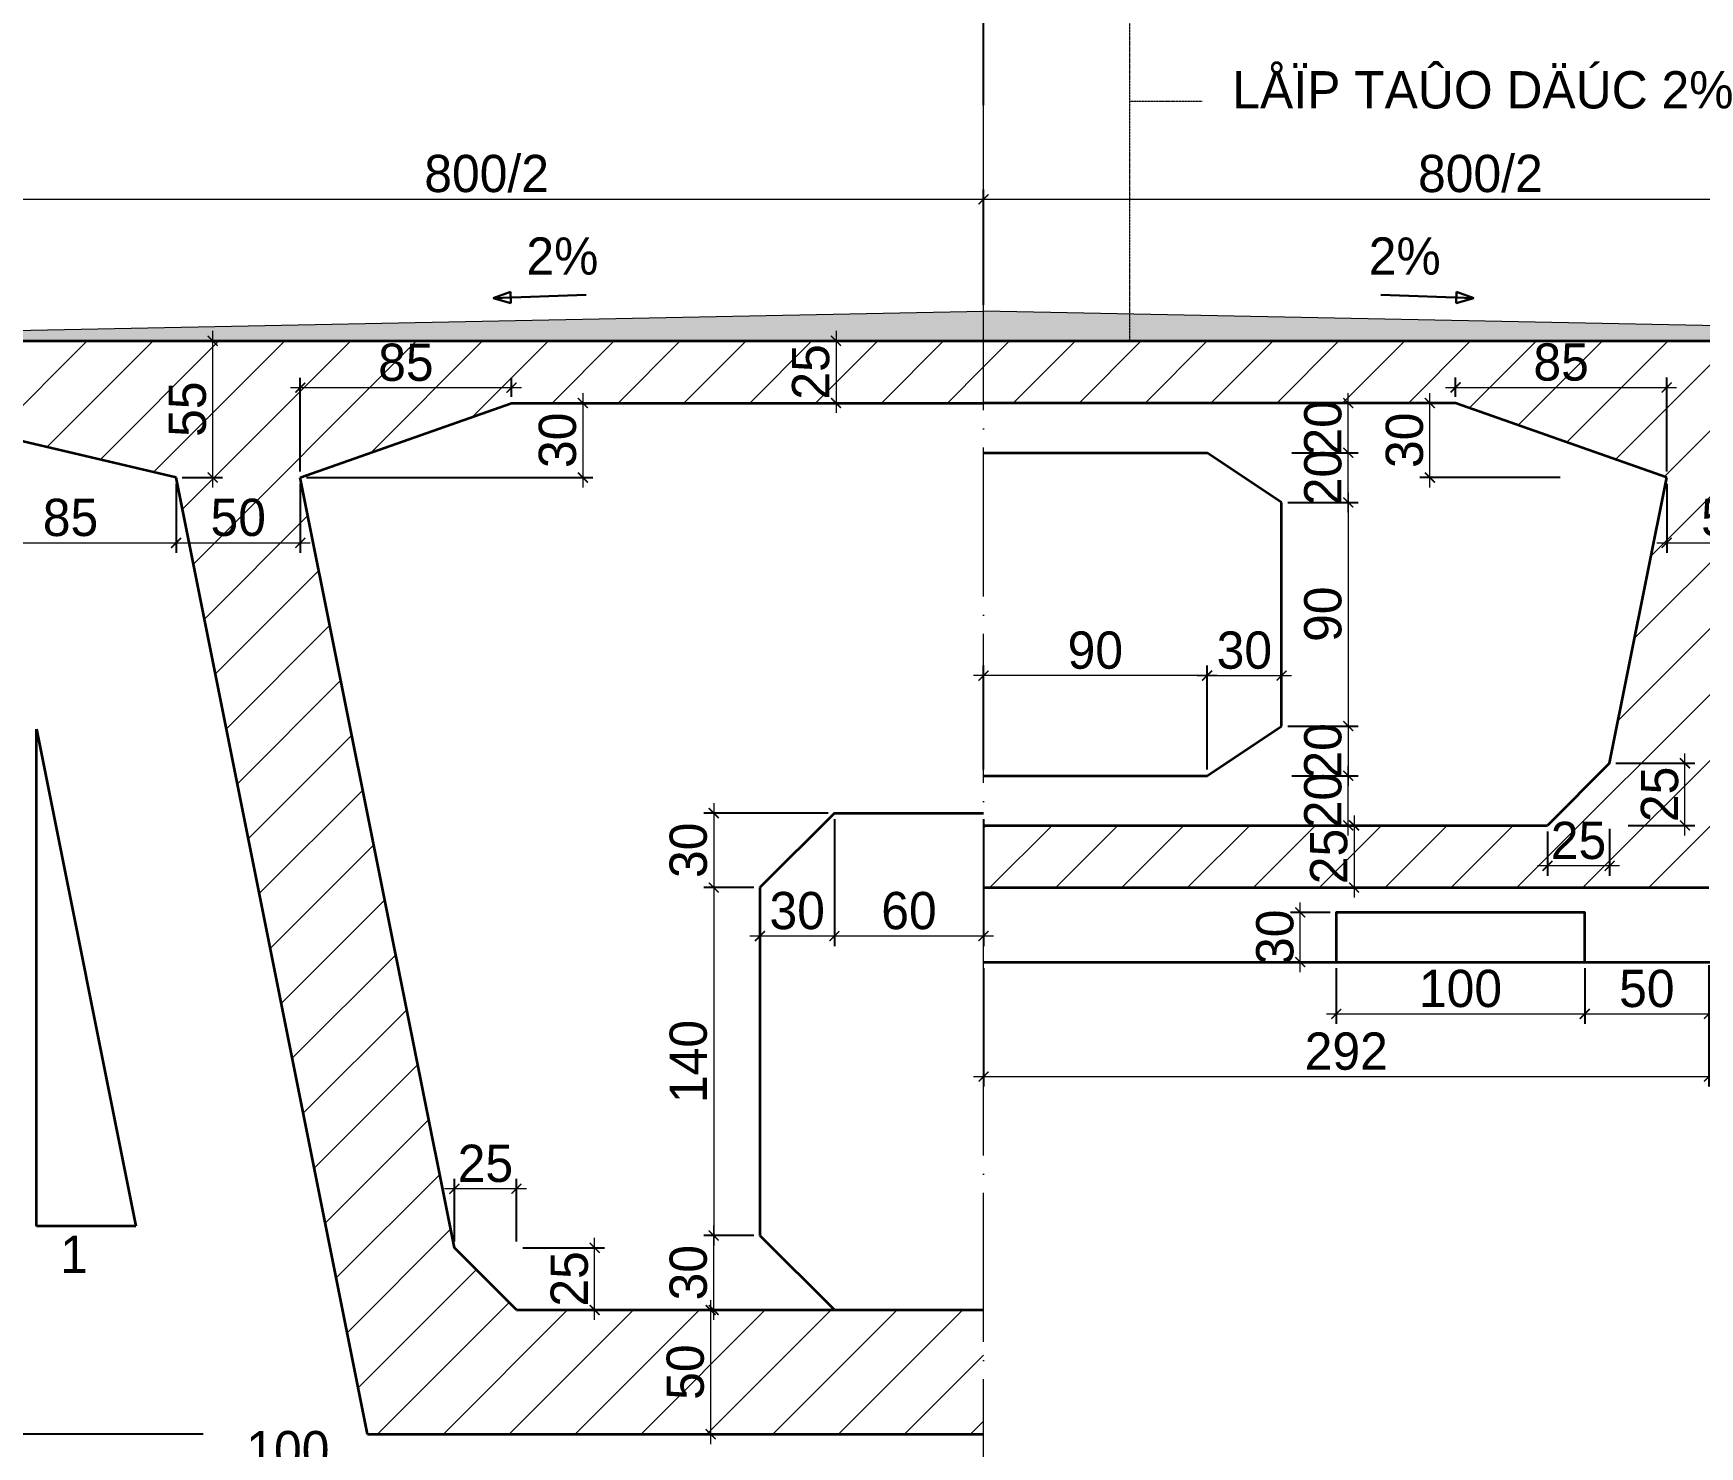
# Model space of a CAD drawing. Header units: millimetres. Extents: x -354608 to 492029, y -885357 to -234285.
# Drawn here: x -22404 to 11132, y -467381 to -438943 of the extents above; entities that cross this region are included whole.
import ezdxf

# ---------------------------------------------------------------- set-up
doc = ezdxf.new("R2010")
doc.units = ezdxf.units.MM
doc.header["$LTSCALE"] = 0.25
doc.header["$MEASUREMENT"] = 0
doc.header["$PDMODE"] = 34
doc.linetypes.add('ACAD_ISO04W100', pattern=[30, 24, -3, 0, -3])
doc.layers.get('0').update_dxf_attribs({"lineweight": 30})
for name, color, linetype, lineweight in [('!coban', 142, 'Continuous', 30), ('!text', 130, 'Continuous', 20), ('2', 253, 'Continuous', 15), ('dam', 1, 'Continuous', 35), ('duong 2', 2, 'Continuous', 13), ('duong 3', 3, 'Continuous', 30), ('duongtam', 3, 'ACAD_ISO04W100', 18)]:
    doc.layers.add(name, color=color, linetype=linetype, lineweight=lineweight)
doc.styles.add('K-THUOC', font='11_3664_VSWICONN.TTF')
doc.styles.get("Standard").update_dxf_attribs({"font": 'VNswitzerlandcondlight.TTF'})
doc.dimstyles.new('tl 1.50', dxfattribs={"dimscale": 250, "dimtxt": 3, "dimasz": 0.8, "dimexe": 0.8, "dimexo": 0.5, "dimgap": 0.5, "dimtad": 1, "dimdec": 0, "dimlfac": 0.02, "dimzin": 0, "dimdsep": 46, "dimtxsty": 'K-THUOC', "dimblk": 'ARCHTICK', "dimcen": 1, "dimdle": 0.8, "dimclrd": 256, "dimclrt": 256, "dimadec": 0, "dimazin": 0, "dimtfac": 1, "dimtdec": 0, "dimtmove": 0, "dimatfit": 3, "dimfxl": 0, "dimfrac": 2, "dimtolj": 1, "dimtzin": 0, "dimlwd": -1, "dimarcsym": 0})
pattern_1 = [(45, (-197268.6, -785482.5), (-662.9126, 662.9126), [])]

# ---------------------------------------------------------------- blocks, each defined once
blk = doc.blocks.new('_ArchTick')
at = {"color": 0, "linetype": 'ByBlock', "const_width": 0.15}
blk.add_lwpolyline([(-0.5, -0.5), (0.5, 0.5)], dxfattribs=at)
blk = doc.blocks.new('*D171')
at = {"layer": '2'}
blk.add_line((-23481, -442282), (-3081, -442282), dxfattribs=at)
at = {"layer": '2', "color": 0, "lineweight": -2}
for p, q in [((-23281, -443511), (-23281, -442082)), ((-3281, -444406), (-3281, -442082))]:
    blk.add_line(p, q, dxfattribs=at)
at = {"layer": 'Defpoints', "color": 0}
for p in [(-3281, -442282), (-23281, -443636), (-3281, -444531)]:
    blk.add_point(p, dxfattribs=at)
at = {"layer": '2', "xscale": 200, "yscale": 200, "zscale": 200, "rotation": 180}
blk.add_blockref('_ArchTick', (-23281, -442282), dxfattribs=at)
at = {"layer": '2', "xscale": 200, "yscale": 200, "zscale": 200}
blk.add_blockref('_ArchTick', (-3281, -442282), dxfattribs=at)
at = {"layer": '2', "insert": (-13281, -441768), "char_height": 750, "attachment_point": 5, "style": 'K-THUOC'}
blk.add_mtext('\\A1;800/2', dxfattribs=at)
blk = doc.blocks.new('*D172')
at = {"layer": '2'}
blk.add_line((-3481, -442282), (16919, -442282), dxfattribs=at)
at = {"layer": '2', "color": 0, "lineweight": -2}
for p, q in [((-3281, -444406), (-3281, -442082)), ((16719, -443509), (16719, -442082))]:
    blk.add_line(p, q, dxfattribs=at)
at = {"layer": 'Defpoints', "color": 0}
for p in [(16719, -442282), (16719, -443634), (-3281, -444531)]:
    blk.add_point(p, dxfattribs=at)
at = {"layer": '2', "xscale": 200, "yscale": 200, "zscale": 200, "rotation": 180}
blk.add_blockref('_ArchTick', (-3281, -442282), dxfattribs=at)
at = {"layer": '2', "xscale": 200, "yscale": 200, "zscale": 200}
blk.add_blockref('_ArchTick', (16719, -442282), dxfattribs=at)
at = {"layer": '2', "insert": (6719, -441768), "char_height": 750, "attachment_point": 5, "style": 'K-THUOC'}
blk.add_mtext('\\A1;800/2', dxfattribs=at)
blk = doc.blocks.new('*D177')
at = {"layer": '2'}
blk.add_line((-33481, -435220), (-3081, -435220), dxfattribs=at)
at = {"layer": '2', "color": 0, "lineweight": -2}
for p, q in [((-33281, -443893), (-33281, -435020)), ((-3281, -439513), (-3281, -435020))]:
    blk.add_line(p, q, dxfattribs=at)
at = {"layer": 'Defpoints', "color": 0}
for p in [(-3281, -435220), (-3281, -439638), (-33281, -444018)]:
    blk.add_point(p, dxfattribs=at)
at = {"layer": '2', "xscale": 200, "yscale": 200, "zscale": 200, "rotation": 180}
blk.add_blockref('_ArchTick', (-33281, -435220), dxfattribs=at)
at = {"layer": '2', "xscale": 200, "yscale": 200, "zscale": 200}
blk.add_blockref('_ArchTick', (-3281, -435220), dxfattribs=at)
at = {"layer": '2', "insert": (-18281, -434707), "char_height": 750, "attachment_point": 5, "style": 'K-THUOC'}
blk.add_mtext('\\A1;1200/2', dxfattribs=at)
blk = doc.blocks.new('*D183')
at = {"layer": '2', "color": 0, "lineweight": -2}
for p, q in [((-23781, -448006), (-23781, -449395)), ((-19531, -448006), (-19531, -449395))]:
    blk.add_line(p, q, dxfattribs=at)
at = {"layer": '2'}
blk.add_line((-23981, -449195), (-19331, -449195), dxfattribs=at)
at = {"layer": 'Defpoints', "color": 0}
for p in [(-23781, -447881), (-19531, -447881), (-19531, -449195)]:
    blk.add_point(p, dxfattribs=at)
at = {"layer": '2', "xscale": 200, "yscale": 200, "zscale": 200, "rotation": 180}
blk.add_blockref('_ArchTick', (-23781, -449195), dxfattribs=at)
at = {"layer": '2', "xscale": 200, "yscale": 200, "zscale": 200}
blk.add_blockref('_ArchTick', (-19531, -449195), dxfattribs=at)
at = {"layer": '2', "insert": (-21656, -448688), "char_height": 750, "attachment_point": 5, "style": 'K-THUOC'}
blk.add_mtext('\\A1;85', dxfattribs=at)
blk = doc.blocks.new('*D184')
at = {"layer": '2'}
blk.add_line((-11344, -446181), (-11344, -448081), dxfattribs=at)
at = {"layer": '2', "color": 0, "lineweight": -2}
for p, q in [((-12656, -446381), (-11144, -446381)), ((-16906, -447881), (-11144, -447881))]:
    blk.add_line(p, q, dxfattribs=at)
at = {"layer": 'Defpoints', "color": 0}
for p in [(-12781, -446381), (-17031, -447881), (-11344, -447881)]:
    blk.add_point(p, dxfattribs=at)
at = {"layer": '2', "xscale": 200, "yscale": 200, "zscale": 200}
for p, rotation in [((-11344, -446381), 90), ((-11344, -447881), 270)]:
    blk.add_blockref('_ArchTick', p, dxfattribs=dict(at, rotation=rotation))
at = {"layer": '2', "insert": (-11852, -447131), "char_height": 750, "attachment_point": 5, "rotation": 90, "style": 'K-THUOC'}
blk.add_mtext('\\A1;30', dxfattribs=at)
blk = doc.blocks.new('*D185')
at = {"layer": '2', "color": 0, "lineweight": -2}
for p, q in [((-17031, -447756), (-17031, -445873)), ((-12781, -446256), (-12781, -445873))]:
    blk.add_line(p, q, dxfattribs=at)
at = {"layer": '2'}
blk.add_line((-12581, -446073), (-17231, -446073), dxfattribs=at)
at = {"layer": 'Defpoints', "color": 0}
for p in [(-17031, -446073), (-12781, -446381), (-17031, -447881)]:
    blk.add_point(p, dxfattribs=at)
at = {"layer": '2', "xscale": 200, "yscale": 200, "zscale": 200, "rotation": 180}
blk.add_blockref('_ArchTick', (-17031, -446073), dxfattribs=at)
at = {"layer": '2', "xscale": 200, "yscale": 200, "zscale": 200}
blk.add_blockref('_ArchTick', (-12781, -446073), dxfattribs=at)
at = {"layer": '2', "insert": (-14906, -445566), "char_height": 750, "attachment_point": 5, "style": 'K-THUOC'}
blk.add_mtext('\\A1;85', dxfattribs=at)
blk = doc.blocks.new('*D186')
at = {"layer": '2', "color": 0, "lineweight": -2}
for p, q in [((-19531, -448006), (-19531, -449395)), ((-17031, -448006), (-17031, -449395))]:
    blk.add_line(p, q, dxfattribs=at)
at = {"layer": '2'}
blk.add_line((-19731, -449195), (-16831, -449195), dxfattribs=at)
at = {"layer": 'Defpoints', "color": 0}
for p in [(-19531, -447881), (-17031, -447881), (-17031, -449195)]:
    blk.add_point(p, dxfattribs=at)
at = {"layer": '2', "xscale": 200, "yscale": 200, "zscale": 200, "rotation": 180}
blk.add_blockref('_ArchTick', (-19531, -449195), dxfattribs=at)
at = {"layer": '2', "xscale": 200, "yscale": 200, "zscale": 200}
blk.add_blockref('_ArchTick', (-17031, -449195), dxfattribs=at)
at = {"layer": '2', "insert": (-18281, -448687), "char_height": 750, "attachment_point": 5, "style": 'K-THUOC'}
blk.add_mtext('\\A1;50', dxfattribs=at)
blk = doc.blocks.new('*D187')
at = {"layer": '2'}
blk.add_line((-8711, -455931), (-8711, -463331), dxfattribs=at)
at = {"layer": '2', "color": 0, "lineweight": -2}
for p, q in [((-7906, -456131), (-8911, -456131)), ((-7906, -463131), (-8911, -463131))]:
    blk.add_line(p, q, dxfattribs=at)
at = {"layer": 'Defpoints', "color": 0}
for p in [(-7781, -456131), (-8711, -463131), (-7781, -463131)]:
    blk.add_point(p, dxfattribs=at)
at = {"layer": '2', "xscale": 200, "yscale": 200, "zscale": 200}
for p, rotation in [((-8711, -456131), 90), ((-8711, -463131), 270)]:
    blk.add_blockref('_ArchTick', p, dxfattribs=dict(at, rotation=rotation))
at = {"layer": '2', "insert": (-9219, -459631), "char_height": 750, "attachment_point": 5, "rotation": 90, "style": 'K-THUOC'}
blk.add_mtext('\\A1;140', dxfattribs=at)
blk = doc.blocks.new('*D188')
at = {"layer": '2', "color": 0, "lineweight": -2}
for p, q in [((-6406, -454631), (-8911, -454631)), ((-7906, -456131), (-8911, -456131))]:
    blk.add_line(p, q, dxfattribs=at)
at = {"layer": '2'}
blk.add_line((-8711, -454431), (-8711, -456331), dxfattribs=at)
at = {"layer": 'Defpoints', "color": 0}
for p in [(-6281, -454631), (-8711, -456131), (-7781, -456131)]:
    blk.add_point(p, dxfattribs=at)
at = {"layer": '2', "xscale": 200, "yscale": 200, "zscale": 200}
for p, rotation in [((-8711, -454631), 90), ((-8711, -456131), 270)]:
    blk.add_blockref('_ArchTick', p, dxfattribs=dict(at, rotation=rotation))
at = {"layer": '2', "insert": (-9219, -455381), "char_height": 750, "attachment_point": 5, "rotation": 90, "style": 'K-THUOC'}
blk.add_mtext('\\A1;30', dxfattribs=at)
blk = doc.blocks.new('*D189')
at = {"layer": '2', "color": 0, "lineweight": -2}
for p, q in [((-7906, -463131), (-8911, -463131)), ((-6406, -464631), (-8911, -464631))]:
    blk.add_line(p, q, dxfattribs=at)
at = {"layer": '2'}
blk.add_line((-8711, -464831), (-8711, -462931), dxfattribs=at)
at = {"layer": 'Defpoints', "color": 0}
for p in [(-8711, -463131), (-7781, -463131), (-6281, -464631)]:
    blk.add_point(p, dxfattribs=at)
at = {"layer": '2', "xscale": 200, "yscale": 200, "zscale": 200}
for p, rotation in [((-8711, -463131), 90), ((-8711, -464631), 270)]:
    blk.add_blockref('_ArchTick', p, dxfattribs=dict(at, rotation=rotation))
at = {"layer": '2', "insert": (-9219, -463881), "char_height": 750, "attachment_point": 5, "rotation": 90, "style": 'K-THUOC'}
blk.add_mtext('\\A1;30', dxfattribs=at)
blk = doc.blocks.new('*D190')
at = {"layer": '2'}
blk.add_line((-8773, -464431), (-8773, -467331), dxfattribs=at)
at = {"layer": '2', "color": 0, "lineweight": -2}
for p, q in [((-6406, -464631), (-8973, -464631)), ((-6467, -467131), (-8973, -467131))]:
    blk.add_line(p, q, dxfattribs=at)
at = {"layer": 'Defpoints', "color": 0}
for p in [(-6281, -464631), (-8773, -467131), (-6342, -467131)]:
    blk.add_point(p, dxfattribs=at)
at = {"layer": '2', "xscale": 200, "yscale": 200, "zscale": 200}
for p, rotation in [((-8773, -464631), 90), ((-8773, -467131), 270)]:
    blk.add_blockref('_ArchTick', p, dxfattribs=dict(at, rotation=rotation))
at = {"layer": '2', "insert": (-9280, -465881), "char_height": 750, "attachment_point": 5, "rotation": 90, "style": 'K-THUOC'}
blk.add_mtext('\\A1;50', dxfattribs=at)
blk = doc.blocks.new('*D191')
at = {"layer": '2', "color": 0, "lineweight": -2}
for p, q in [((-6281, -454756), (-6281, -457307)), ((-7781, -456256), (-7781, -457307))]:
    blk.add_line(p, q, dxfattribs=at)
at = {"layer": '2'}
blk.add_line((-6081, -457107), (-7981, -457107), dxfattribs=at)
at = {"layer": 'Defpoints', "color": 0}
for p in [(-6281, -454631), (-7781, -456131), (-7781, -457107)]:
    blk.add_point(p, dxfattribs=at)
at = {"layer": '2', "xscale": 200, "yscale": 200, "zscale": 200, "rotation": 180}
blk.add_blockref('_ArchTick', (-7781, -457107), dxfattribs=at)
at = {"layer": '2', "xscale": 200, "yscale": 200, "zscale": 200}
blk.add_blockref('_ArchTick', (-6281, -457107), dxfattribs=at)
at = {"layer": '2', "insert": (-7031, -456599), "char_height": 750, "attachment_point": 5, "style": 'K-THUOC'}
blk.add_mtext('\\A1;30', dxfattribs=at)
blk = doc.blocks.new('*D192')
at = {"layer": '2', "color": 0, "lineweight": -2}
for p, q in [((-6281, -454756), (-6281, -457307)), ((-3281, -454756), (-3281, -457307))]:
    blk.add_line(p, q, dxfattribs=at)
at = {"layer": '2'}
blk.add_line((-3081, -457107), (-6481, -457107), dxfattribs=at)
at = {"layer": 'Defpoints', "color": 0}
for p in [(-6281, -454631), (-3281, -454631), (-6281, -457107)]:
    blk.add_point(p, dxfattribs=at)
at = {"layer": '2', "xscale": 200, "yscale": 200, "zscale": 200, "rotation": 180}
blk.add_blockref('_ArchTick', (-6281, -457107), dxfattribs=at)
at = {"layer": '2', "xscale": 200, "yscale": 200, "zscale": 200}
blk.add_blockref('_ArchTick', (-3281, -457107), dxfattribs=at)
at = {"layer": '2', "insert": (-4781, -456599), "char_height": 750, "attachment_point": 5, "style": 'K-THUOC'}
blk.add_mtext('\\A1;60', dxfattribs=at)
blk = doc.blocks.new('*D193')
at = {"layer": '2', "color": 0, "lineweight": -2}
for p, q in [((-12556, -463381), (-10907, -463381)), ((-12556, -464631), (-10907, -464631))]:
    blk.add_line(p, q, dxfattribs=at)
at = {"layer": '2'}
blk.add_line((-11107, -464831), (-11107, -463181), dxfattribs=at)
at = {"layer": 'Defpoints', "color": 0}
for p in [(-12681, -463381), (-11107, -463381), (-12681, -464631)]:
    blk.add_point(p, dxfattribs=at)
at = {"layer": '2', "xscale": 200, "yscale": 200, "zscale": 200}
for p, rotation in [((-11107, -463381), 90), ((-11107, -464631), 270)]:
    blk.add_blockref('_ArchTick', p, dxfattribs=dict(at, rotation=rotation))
at = {"layer": '2', "insert": (-11614, -464006), "char_height": 750, "attachment_point": 5, "rotation": 90, "style": 'K-THUOC'}
blk.add_mtext('\\A1;25', dxfattribs=at)
blk = doc.blocks.new('*D194')
at = {"layer": '2', "color": 0, "lineweight": -2}
for p, q in [((-13931, -463256), (-13931, -461992)), ((-12681, -463256), (-12681, -461992))]:
    blk.add_line(p, q, dxfattribs=at)
at = {"layer": '2'}
blk.add_line((-12481, -462192), (-14131, -462192), dxfattribs=at)
at = {"layer": 'Defpoints', "color": 0}
for p in [(-13931, -462192), (-13931, -463381), (-12681, -463381)]:
    blk.add_point(p, dxfattribs=at)
at = {"layer": '2', "xscale": 200, "yscale": 200, "zscale": 200, "rotation": 180}
blk.add_blockref('_ArchTick', (-13931, -462192), dxfattribs=at)
at = {"layer": '2', "xscale": 200, "yscale": 200, "zscale": 200}
blk.add_blockref('_ArchTick', (-12681, -462192), dxfattribs=at)
at = {"layer": '2', "insert": (-13306, -461685), "char_height": 750, "attachment_point": 5, "style": 'K-THUOC'}
blk.add_mtext('\\A1;25', dxfattribs=at)
blk = doc.blocks.new('*D199')
at = {"layer": '2', "color": 0, "lineweight": -2}
for p, q in [((-19781, -468506), (-19781, -467753)), ((-14781, -468506), (-14781, -467753))]:
    blk.add_line(p, q, dxfattribs=at)
at = {"layer": '2'}
blk.add_line((-14581, -467953), (-19981, -467953), dxfattribs=at)
at = {"layer": 'Defpoints', "color": 0}
for p in [(-19781, -467953), (-19781, -468631), (-14781, -468631)]:
    blk.add_point(p, dxfattribs=at)
at = {"layer": '2', "xscale": 200, "yscale": 200, "zscale": 200, "rotation": 180}
blk.add_blockref('_ArchTick', (-19781, -467953), dxfattribs=at)
at = {"layer": '2', "xscale": 200, "yscale": 200, "zscale": 200}
blk.add_blockref('_ArchTick', (-14781, -467953), dxfattribs=at)
at = {"layer": '2', "insert": (-17281, -467446), "char_height": 750, "attachment_point": 5, "style": 'K-THUOC'}
blk.add_mtext('\\A1;100', dxfattribs=at)
blk = doc.blocks.new('*D206')
at = {"layer": '2'}
blk.add_line((-35444, -467331), (-35444, -444931), dxfattribs=at)
at = {"layer": '2', "color": 0, "lineweight": -2}
for p, q in [((-33406, -445131), (-35644, -445131)), ((-18984, -467131), (-35644, -467131))]:
    blk.add_line(p, q, dxfattribs=at)
at = {"layer": 'Defpoints', "color": 0}
for p in [(-35444, -445131), (-33281, -445131), (-18859, -467131)]:
    blk.add_point(p, dxfattribs=at)
at = {"layer": '2', "xscale": 200, "yscale": 200, "zscale": 200}
for p, rotation in [((-35444, -445131), 90), ((-35444, -467131), 270)]:
    blk.add_blockref('_ArchTick', p, dxfattribs=dict(at, rotation=rotation))
at = {"layer": '2', "insert": (-35952, -456131), "char_height": 750, "attachment_point": 5, "rotation": 90, "style": 'K-THUOC'}
blk.add_mtext('\\A1;440', dxfattribs=at)
blk = doc.blocks.new('*D207')
at = {"layer": '2', "color": 0, "lineweight": -2}
for p, q in [((1219, -453756), (1219, -451666)), ((2719, -452756), (2719, -451666))]:
    blk.add_line(p, q, dxfattribs=at)
at = {"layer": '2'}
blk.add_line((1019, -451866), (2919, -451866), dxfattribs=at)
at = {"layer": 'Defpoints', "color": 0}
for p in [(2719, -451866), (2719, -452881), (1219, -453881)]:
    blk.add_point(p, dxfattribs=at)
at = {"layer": '2', "xscale": 200, "yscale": 200, "zscale": 200, "rotation": 180}
blk.add_blockref('_ArchTick', (1219, -451866), dxfattribs=at)
at = {"layer": '2', "xscale": 200, "yscale": 200, "zscale": 200}
blk.add_blockref('_ArchTick', (2719, -451866), dxfattribs=at)
at = {"layer": '2', "insert": (1969, -451358), "char_height": 750, "attachment_point": 5, "style": 'K-THUOC'}
blk.add_mtext('\\A1;30', dxfattribs=at)
blk = doc.blocks.new('*D208')
at = {"layer": '2', "color": 0, "lineweight": -2}
for p, q in [((-3281, -453756), (-3281, -451666)), ((1219, -453756), (1219, -451666))]:
    blk.add_line(p, q, dxfattribs=at)
at = {"layer": '2'}
blk.add_line((1419, -451866), (-3481, -451866), dxfattribs=at)
at = {"layer": 'Defpoints', "color": 0}
for p in [(-3281, -451866), (-3281, -453881), (1219, -453881)]:
    blk.add_point(p, dxfattribs=at)
at = {"layer": '2', "xscale": 200, "yscale": 200, "zscale": 200, "rotation": 180}
blk.add_blockref('_ArchTick', (-3281, -451866), dxfattribs=at)
at = {"layer": '2', "xscale": 200, "yscale": 200, "zscale": 200}
blk.add_blockref('_ArchTick', (1219, -451866), dxfattribs=at)
at = {"layer": '2', "insert": (-1031, -451358), "char_height": 750, "attachment_point": 5, "style": 'K-THUOC'}
blk.add_mtext('\\A1;90', dxfattribs=at)
blk = doc.blocks.new('*D209')
at = {"layer": '2', "color": 0, "lineweight": -2}
for p, q in [((2844, -448381), (4260, -448381)), ((2844, -452881), (4260, -452881))]:
    blk.add_line(p, q, dxfattribs=at)
at = {"layer": '2'}
blk.add_line((4060, -448181), (4060, -453081), dxfattribs=at)
at = {"layer": 'Defpoints', "color": 0}
for p in [(2719, -448381), (2719, -452881), (4060, -452881)]:
    blk.add_point(p, dxfattribs=at)
at = {"layer": '2', "xscale": 200, "yscale": 200, "zscale": 200}
for p, rotation in [((4060, -448381), 90), ((4060, -452881), 270)]:
    blk.add_blockref('_ArchTick', p, dxfattribs=dict(at, rotation=rotation))
at = {"layer": '2', "insert": (3552, -450631), "char_height": 750, "attachment_point": 5, "rotation": 90, "style": 'K-THUOC'}
blk.add_mtext('\\A1;90', dxfattribs=at)
blk = doc.blocks.new('*D210')
at = {"layer": '2'}
blk.add_line((4060, -452681), (4060, -454081), dxfattribs=at)
at = {"layer": '2', "color": 0, "lineweight": -2}
for p, q in [((2844, -452881), (4260, -452881)), ((2927, -453881), (4260, -453881))]:
    blk.add_line(p, q, dxfattribs=at)
at = {"layer": 'Defpoints', "color": 0}
for p in [(2719, -452881), (2802, -453881), (4060, -453881)]:
    blk.add_point(p, dxfattribs=at)
at = {"layer": '2', "xscale": 200, "yscale": 200, "zscale": 200}
for p, rotation in [((4060, -452881), 90), ((4060, -453881), 270)]:
    blk.add_blockref('_ArchTick', p, dxfattribs=dict(at, rotation=rotation))
at = {"layer": '2', "insert": (3552, -453381), "char_height": 750, "attachment_point": 5, "rotation": 90, "style": 'K-THUOC'}
blk.add_mtext('\\A1;20', dxfattribs=at)
blk = doc.blocks.new('*D211')
at = {"layer": '2'}
blk.add_line((4060, -455081), (4060, -453681), dxfattribs=at)
at = {"layer": '2', "color": 0, "lineweight": -2}
for p, q in [((3624, -453881), (4260, -453881)), ((3276, -454881), (4260, -454881))]:
    blk.add_line(p, q, dxfattribs=at)
at = {"layer": 'Defpoints', "color": 0}
for p in [(3499, -453881), (4060, -453881), (3151, -454881)]:
    blk.add_point(p, dxfattribs=at)
at = {"layer": '2', "xscale": 200, "yscale": 200, "zscale": 200}
for p, rotation in [((4060, -453881), 90), ((4060, -454881), 270)]:
    blk.add_blockref('_ArchTick', p, dxfattribs=dict(at, rotation=rotation))
at = {"layer": '2', "insert": (3552, -454381), "char_height": 750, "attachment_point": 5, "rotation": 90, "style": 'K-THUOC'}
blk.add_mtext('\\A1;20', dxfattribs=at)
blk = doc.blocks.new('*D212')
at = {"layer": '2'}
blk.add_line((4060, -448581), (4060, -447181), dxfattribs=at)
at = {"layer": '2', "color": 0, "lineweight": -2}
for p, q in [((2927, -447381), (4260, -447381)), ((2844, -448381), (4260, -448381))]:
    blk.add_line(p, q, dxfattribs=at)
at = {"layer": 'Defpoints', "color": 0}
for p in [(2802, -447381), (4060, -447381), (2719, -448381)]:
    blk.add_point(p, dxfattribs=at)
at = {"layer": '2', "xscale": 200, "yscale": 200, "zscale": 200}
for p, rotation in [((4060, -447381), 90), ((4060, -448381), 270)]:
    blk.add_blockref('_ArchTick', p, dxfattribs=dict(at, rotation=rotation))
at = {"layer": '2', "insert": (3552, -447881), "char_height": 750, "attachment_point": 5, "rotation": 90, "style": 'K-THUOC'}
blk.add_mtext('\\A1;20', dxfattribs=at)
blk = doc.blocks.new('*D213')
at = {"layer": '2'}
blk.add_line((4060, -447581), (4060, -446181), dxfattribs=at)
at = {"layer": '2', "color": 0, "lineweight": -2}
for p, q in [((2927, -446381), (4260, -446381)), ((2927, -447381), (4260, -447381))]:
    blk.add_line(p, q, dxfattribs=at)
at = {"layer": 'Defpoints', "color": 0}
for p in [(2802, -446381), (4060, -446381), (2802, -447381)]:
    blk.add_point(p, dxfattribs=at)
at = {"layer": '2', "xscale": 200, "yscale": 200, "zscale": 200}
for p, rotation in [((4060, -446381), 90), ((4060, -447381), 270)]:
    blk.add_blockref('_ArchTick', p, dxfattribs=dict(at, rotation=rotation))
at = {"layer": '2', "insert": (3552, -446881), "char_height": 750, "attachment_point": 5, "rotation": 90, "style": 'K-THUOC'}
blk.add_mtext('\\A1;20', dxfattribs=at)
blk = doc.blocks.new('*D214')
at = {"layer": '2'}
blk.add_line((4177, -454681), (4177, -456331), dxfattribs=at)
at = {"layer": '2', "color": 0, "lineweight": -2}
for p, q in [((3543, -454881), (4377, -454881)), ((3660, -456131), (4377, -456131))]:
    blk.add_line(p, q, dxfattribs=at)
at = {"layer": 'Defpoints', "color": 0}
for p in [(3418, -454881), (3535, -456131), (4177, -456131)]:
    blk.add_point(p, dxfattribs=at)
at = {"layer": '2', "xscale": 200, "yscale": 200, "zscale": 200}
for p, rotation in [((4177, -454881), 90), ((4177, -456131), 270)]:
    blk.add_blockref('_ArchTick', p, dxfattribs=dict(at, rotation=rotation))
at = {"layer": '2', "insert": (3670, -455506), "char_height": 750, "attachment_point": 5, "rotation": 90, "style": 'K-THUOC'}
blk.add_mtext('\\A1;25', dxfattribs=at)
blk = doc.blocks.new('*D215')
at = {"layer": '2'}
blk.add_line((3094, -457831), (3094, -456431), dxfattribs=at)
at = {"layer": '2', "color": 0, "lineweight": -2}
for p, q in [((3694, -456631), (2894, -456631)), ((3694, -457631), (2894, -457631))]:
    blk.add_line(p, q, dxfattribs=at)
at = {"layer": 'Defpoints', "color": 0}
for p in [(3094, -456631), (3819, -456631), (3819, -457631)]:
    blk.add_point(p, dxfattribs=at)
at = {"layer": '2', "xscale": 200, "yscale": 200, "zscale": 200}
for p, rotation in [((3094, -456631), 90), ((3094, -457631), 270)]:
    blk.add_blockref('_ArchTick', p, dxfattribs=dict(at, rotation=rotation))
at = {"layer": '2', "insert": (2586, -457131), "char_height": 750, "attachment_point": 5, "rotation": 90, "style": 'K-THUOC'}
blk.add_mtext('\\A1;30', dxfattribs=at)
blk = doc.blocks.new('*D216')
at = {"layer": '2', "color": 0, "lineweight": -2}
for p, q in [((3819, -457756), (3819, -458874)), ((8819, -457756), (8819, -458874))]:
    blk.add_line(p, q, dxfattribs=at)
at = {"layer": '2'}
blk.add_line((3619, -458674), (9019, -458674), dxfattribs=at)
at = {"layer": 'Defpoints', "color": 0}
for p in [(3819, -457631), (8819, -457631), (8819, -458674)]:
    blk.add_point(p, dxfattribs=at)
at = {"layer": '2', "xscale": 200, "yscale": 200, "zscale": 200, "rotation": 180}
blk.add_blockref('_ArchTick', (3819, -458674), dxfattribs=at)
at = {"layer": '2', "xscale": 200, "yscale": 200, "zscale": 200}
blk.add_blockref('_ArchTick', (8819, -458674), dxfattribs=at)
at = {"layer": '2', "insert": (6319, -458166), "char_height": 750, "attachment_point": 5, "style": 'K-THUOC'}
blk.add_mtext('\\A1;100', dxfattribs=at)
blk = doc.blocks.new('*D217')
at = {"layer": '2', "color": 0, "lineweight": -2}
for p, q in [((8819, -457756), (8819, -458874)), ((11319, -457690), (11319, -458874))]:
    blk.add_line(p, q, dxfattribs=at)
at = {"layer": '2'}
blk.add_line((8619, -458674), (11519, -458674), dxfattribs=at)
at = {"layer": 'Defpoints', "color": 0}
for p in [(8819, -457631), (11319, -457565), (11319, -458674)]:
    blk.add_point(p, dxfattribs=at)
at = {"layer": '2', "xscale": 200, "yscale": 200, "zscale": 200, "rotation": 180}
blk.add_blockref('_ArchTick', (8819, -458674), dxfattribs=at)
at = {"layer": '2', "xscale": 200, "yscale": 200, "zscale": 200}
blk.add_blockref('_ArchTick', (11319, -458674), dxfattribs=at)
at = {"layer": '2', "insert": (10069, -458166), "char_height": 750, "attachment_point": 5, "style": 'K-THUOC'}
blk.add_mtext('\\A1;50', dxfattribs=at)
blk = doc.blocks.new('*D218')
at = {"layer": '2', "color": 0, "lineweight": -2}
for p, q in [((-3281, -457756), (-3281, -460134)), ((11319, -458117), (11319, -460134))]:
    blk.add_line(p, q, dxfattribs=at)
at = {"layer": '2'}
blk.add_line((-3481, -459934), (11519, -459934), dxfattribs=at)
at = {"layer": 'Defpoints', "color": 0}
for p in [(-3281, -457631), (11319, -457992), (11319, -459934)]:
    blk.add_point(p, dxfattribs=at)
at = {"layer": '2', "xscale": 200, "yscale": 200, "zscale": 200, "rotation": 180}
blk.add_blockref('_ArchTick', (-3281, -459934), dxfattribs=at)
at = {"layer": '2', "xscale": 200, "yscale": 200, "zscale": 200}
blk.add_blockref('_ArchTick', (11319, -459934), dxfattribs=at)
at = {"layer": '2', "insert": (4019, -459427), "char_height": 750, "attachment_point": 5, "style": 'K-THUOC'}
blk.add_mtext('\\A1;292', dxfattribs=at)
blk = doc.blocks.new('*D219')
at = {"layer": '2', "color": 0, "lineweight": -2}
for p, q in [((8069, -455006), (8069, -455894)), ((9319, -454950), (9319, -455894))]:
    blk.add_line(p, q, dxfattribs=at)
at = {"layer": '2'}
blk.add_line((9519, -455694), (7869, -455694), dxfattribs=at)
at = {"layer": 'Defpoints', "color": 0}
for p in [(8069, -454881), (9319, -454825), (8069, -455694)]:
    blk.add_point(p, dxfattribs=at)
at = {"layer": '2', "xscale": 200, "yscale": 200, "zscale": 200, "rotation": 180}
blk.add_blockref('_ArchTick', (8069, -455694), dxfattribs=at)
at = {"layer": '2', "xscale": 200, "yscale": 200, "zscale": 200}
blk.add_blockref('_ArchTick', (9319, -455694), dxfattribs=at)
at = {"layer": '2', "insert": (8694, -455187), "char_height": 750, "attachment_point": 5, "style": 'K-THUOC'}
blk.add_mtext('\\A1;25', dxfattribs=at)
blk = doc.blocks.new('*D220')
at = {"layer": '2', "color": 0, "lineweight": -2}
for p, q in [((9444, -453631), (11036, -453631)), ((9694, -454881), (11036, -454881))]:
    blk.add_line(p, q, dxfattribs=at)
at = {"layer": '2'}
blk.add_line((10836, -455081), (10836, -453431), dxfattribs=at)
at = {"layer": 'Defpoints', "color": 0}
for p in [(9319, -453631), (10836, -453631), (9569, -454881)]:
    blk.add_point(p, dxfattribs=at)
at = {"layer": '2', "xscale": 200, "yscale": 200, "zscale": 200}
for p, rotation in [((10836, -453631), 90), ((10836, -454881), 270)]:
    blk.add_blockref('_ArchTick', p, dxfattribs=dict(at, rotation=rotation))
at = {"layer": '2', "insert": (10329, -454256), "char_height": 750, "attachment_point": 5, "rotation": 90, "style": 'K-THUOC'}
blk.add_mtext('\\A1;25', dxfattribs=at)
blk = doc.blocks.new('*D221')
at = {"layer": '2', "color": 0, "lineweight": -2}
for p, q in [((6219, -446256), (6219, -445868)), ((10469, -447756), (10469, -445868))]:
    blk.add_line(p, q, dxfattribs=at)
at = {"layer": '2'}
blk.add_line((6019, -446068), (10669, -446068), dxfattribs=at)
at = {"layer": 'Defpoints', "color": 0}
for p in [(10469, -446068), (6219, -446381), (10469, -447881)]:
    blk.add_point(p, dxfattribs=at)
at = {"layer": '2', "xscale": 200, "yscale": 200, "zscale": 200, "rotation": 180}
blk.add_blockref('_ArchTick', (6219, -446068), dxfattribs=at)
at = {"layer": '2', "xscale": 200, "yscale": 200, "zscale": 200}
blk.add_blockref('_ArchTick', (10469, -446068), dxfattribs=at)
at = {"layer": '2', "insert": (8344, -445561), "char_height": 750, "attachment_point": 5, "style": 'K-THUOC'}
blk.add_mtext('\\A1;85', dxfattribs=at)
blk = doc.blocks.new('*D222')
at = {"layer": '2'}
blk.add_line((5702, -448081), (5702, -446181), dxfattribs=at)
at = {"layer": '2', "color": 0, "lineweight": -2}
for p, q in [((6094, -446381), (5502, -446381)), ((8323, -447881), (5502, -447881))]:
    blk.add_line(p, q, dxfattribs=at)
at = {"layer": 'Defpoints', "color": 0}
for p in [(5702, -446381), (6219, -446381), (8448, -447881)]:
    blk.add_point(p, dxfattribs=at)
at = {"layer": '2', "xscale": 200, "yscale": 200, "zscale": 200}
for p, rotation in [((5702, -446381), 90), ((5702, -447881), 270)]:
    blk.add_blockref('_ArchTick', p, dxfattribs=dict(at, rotation=rotation))
at = {"layer": '2', "insert": (5194, -447131), "char_height": 750, "attachment_point": 5, "rotation": 90, "style": 'K-THUOC'}
blk.add_mtext('\\A1;30', dxfattribs=at)
blk = doc.blocks.new('*D226')
at = {"layer": '2', "color": 0, "lineweight": -2}
for p, q in [((10469, -448006), (10469, -449395)), ((12969, -448006), (12969, -449395))]:
    blk.add_line(p, q, dxfattribs=at)
at = {"layer": '2'}
blk.add_line((10269, -449195), (13169, -449195), dxfattribs=at)
at = {"layer": 'Defpoints', "color": 0}
for p in [(10469, -447881), (12969, -447881), (12969, -449195)]:
    blk.add_point(p, dxfattribs=at)
at = {"layer": '2', "xscale": 200, "yscale": 200, "zscale": 200, "rotation": 180}
blk.add_blockref('_ArchTick', (10469, -449195), dxfattribs=at)
at = {"layer": '2', "xscale": 200, "yscale": 200, "zscale": 200}
blk.add_blockref('_ArchTick', (12969, -449195), dxfattribs=at)
at = {"layer": '2', "insert": (11719, -448687), "char_height": 750, "attachment_point": 5, "style": 'K-THUOC'}
blk.add_mtext('\\A1;50', dxfattribs=at)
blk = doc.blocks.new('*D704')
at = {"layer": '2'}
blk.add_line((-3481, -435220), (26919, -435220), dxfattribs=at)
at = {"layer": '2', "color": 0, "lineweight": -2}
for p, q in [((-3281, -440388), (-3281, -435020)), ((26719, -439388), (26719, -435020))]:
    blk.add_line(p, q, dxfattribs=at)
at = {"layer": 'Defpoints', "color": 0}
for p in [(26719, -435220), (26719, -439513), (-3281, -440513)]:
    blk.add_point(p, dxfattribs=at)
at = {"layer": '2', "xscale": 200, "yscale": 200, "zscale": 200, "rotation": 180}
blk.add_blockref('_ArchTick', (-3281, -435220), dxfattribs=at)
at = {"layer": '2', "xscale": 200, "yscale": 200, "zscale": 200}
blk.add_blockref('_ArchTick', (26719, -435220), dxfattribs=at)
at = {"layer": '2', "insert": (11719, -434707), "char_height": 750, "attachment_point": 5, "style": 'K-THUOC'}
blk.add_mtext('\\A1;1200/2', dxfattribs=at)
blk = doc.blocks.new('*D705')
at = {"layer": '2'}
blk.add_line((-6249, -444931), (-6249, -446581), dxfattribs=at)
at = {"layer": '2', "color": 0, "lineweight": -2}
for p, q in [((-7538, -445131), (-6049, -445131)), ((-7538, -446381), (-6049, -446381))]:
    blk.add_line(p, q, dxfattribs=at)
at = {"layer": 'Defpoints', "color": 0}
for p in [(-7663, -445131), (-7663, -446381), (-6249, -446381)]:
    blk.add_point(p, dxfattribs=at)
at = {"layer": '2', "xscale": 200, "yscale": 200, "zscale": 200}
for p, rotation in [((-6249, -445131), 90), ((-6249, -446381), 270)]:
    blk.add_blockref('_ArchTick', p, dxfattribs=dict(at, rotation=rotation))
at = {"layer": '2', "insert": (-6756, -445756), "char_height": 750, "attachment_point": 5, "rotation": 90, "style": 'K-THUOC'}
blk.add_mtext('\\A1;25', dxfattribs=at)
blk = doc.blocks.new('*D745')
at = {"layer": '2'}
blk.add_line((-18794, -448081), (-18794, -444931), dxfattribs=at)
at = {"layer": '2', "color": 0, "lineweight": -2}
for p, q in [((-19406, -445131), (-18594, -445131)), ((-19406, -447881), (-18594, -447881))]:
    blk.add_line(p, q, dxfattribs=at)
at = {"layer": 'Defpoints', "color": 0}
for p in [(-19531, -445131), (-18794, -445131), (-19531, -447881)]:
    blk.add_point(p, dxfattribs=at)
at = {"layer": '2', "xscale": 200, "yscale": 200, "zscale": 200}
for p, rotation in [((-18794, -445131), 90), ((-18794, -447881), 270)]:
    blk.add_blockref('_ArchTick', p, dxfattribs=dict(at, rotation=rotation))
at = {"layer": '2', "insert": (-19301, -446506), "char_height": 750, "attachment_point": 5, "rotation": 90, "style": 'K-THUOC'}
blk.add_mtext('\\A1;55', dxfattribs=at)

msp = doc.modelspace()

# ---------------------------------------------------------------- hatches: boundary and pattern name
at = {"layer": '!text'}
h = msp.add_hatch(color=2, dxfattribs=at)
h.paths.add_polyline_path([(-3280.2, -444531.1), (-3280.8, -445131), (16719.2, -445131), (16752.5, -444931.7)])
h.paths.add_polyline_path([(17969.2, -445131), (17969.2, -444956), (16752.5, -444931.7), (16719.2, -445131)])
h.paths.add_polyline_path([(26719.2, -445131), (17969.2, -444956), (17969.2, -445131)])
h.paths.add_polyline_path([(-33280.8, -445131), (-3280.2, -444531), (-3280.8, -445131)])
at = {"layer": 'duong 2', "lineweight": 13}
h = msp.add_hatch(dxfattribs=at)
h.set_pattern_fill('ANSI31', color=256, scale=7500, style=0)
h.set_pattern_definition(pattern_1)
h.paths.add_polyline_path([(-17030.8, -447881), (-12780.8, -446381), (-3280.8, -446381), (-3280.8, -445131), (-33280.8, -445131), (-33280.8, -446381), (-23780.8, -446881), (-19530.8, -447881), (-15680.8, -467131), (-3280.8, -467131), (-3280.8, -464631), (-12680.8, -464631), (-13930.8, -463381)])
h.paths.add_polyline_path([(-15588.8, -446343.7), (-14216.4, -446343.7), (-14216.4, -444583.2), (-15588.8, -444583.2)], flags=9)
h.paths.add_polyline_path([(-18965.5, -449464.3), (-17593.1, -449464.3), (-17593.1, -447703.7), (-18965.5, -447703.7)], flags=24)
h.paths.add_polyline_path([(-8503.2, -466565.8), (-8503.2, -465193.4), (-10263.7, -465193.4), (-10263.7, -466565.8)], flags=24)
h.paths.add_polyline_path([(-5978.3, -446437.9), (-5978.3, -445065.5), (-7738.9, -445065.5), (-7738.9, -446437.9)], flags=9)
h.paths.add_polyline_path([(-22398, -446684), (-22398, -445311.6), (-24158.5, -445311.6), (-24158.5, -446684)], flags=24)
h.paths.add_polyline_path([(-18523.2, -447186.4), (-18523.2, -445814), (-20283.8, -445814), (-20283.8, -447186.4)], flags=24)
h = msp.add_hatch(dxfattribs=at)
h.set_pattern_fill('ANSI31', color=256, scale=7500, style=0)
h.set_pattern_definition(pattern_1)
h.paths.add_polyline_path([(12969.2, -447881), (17219.2, -446881), (24219.2, -446512.6), (24219.2, -445131), (-3280.8, -445131), (-3280.8, -446381), (6219.2, -446381), (10469.2, -447881), (9319.2, -453631), (8069.2, -454881), (-3280.8, -454881), (-3280.8, -456131), (11319.2, -456131)])
h.paths.add_polyline_path([(26719.2, -446381), (26719.2, -445131), (24219.2, -445131), (24219.2, -446512.6)])
h.paths.add_polyline_path([(4447.7, -456187.9), (4447.7, -454815.5), (2687.1, -454815.5), (2687.1, -456187.9)], flags=9)
h.paths.add_polyline_path([(8012.4, -455965.1), (9384.8, -455965.1), (9384.8, -454204.5), (8012.4, -454204.5)], flags=24)
h.paths.add_polyline_path([(11107.4, -454937.9), (11107.4, -453565.5), (9346.8, -453565.5), (9346.8, -454937.9)], flags=24)
h.paths.add_polyline_path([(7661.2, -446339.3), (9033.6, -446339.3), (9033.6, -444578.8), (7661.2, -444578.8)], flags=9)
h.paths.add_polyline_path([(14411.2, -446384.5), (15783.6, -446384.5), (15783.6, -444623.9), (14411.2, -444623.9)], flags=9)
h.paths.add_polyline_path([(11034.5, -449464.3), (12406.9, -449464.3), (12406.9, -447703.7), (11034.5, -447703.7)], flags=24)

# ---------------------------------------------------------------- linework, layer by layer
at = {"layer": '!coban'}
for p, q in [((-13147.5, -444270.6), (-12799.8, -444145.2)), ((-11276.3, -444207.5), (-13147.5, -444270.6)), ((-13147.5, -444270.6), (-12792.2, -444372.2)), ((-12799.8, -444145.2), (-12792.2, -444372.2)), ((4714.7, -444207.5), (6586, -444270.6)), ((6238.3, -444145.2), (6230.7, -444372.2)), ((6586, -444270.6), (6230.7, -444372.2)), ((6586, -444270.6), (6238.3, -444145.2))]:
    msp.add_line(p, q, dxfattribs=at)
at = {"layer": '!text', "color": 2}
for p, q in [((-33280.8, -445131), (-3280.8, -444531)), ((-3280.8, -445131), (-3280.2, -444531)), ((26719.2, -445131), (-3280.8, -444531))]:
    msp.add_line(p, q, dxfattribs=at)
at = {"layer": 'dam'}
for p, q in [((-33280.8, -445131), (26719.2, -445131)), ((-17030.8, -447881), (-12780.8, -446381)), ((-12780.8, -446381), (-3280.8, -446381)), ((6219.2, -446381), (-3280.8, -446381)), ((10469.2, -447881), (6219.2, -446381)), ((-19530.8, -447881), (-23780.8, -446881)), ((-3280.8, -447381), (1219.2, -447381)), ((2719.2, -448381), (1219.2, -447381)), ((-15680.8, -467131), (-19530.8, -447881)), ((-13930.8, -463381), (-17030.8, -447881)), ((9319.2, -453631), (10469.2, -447881)), ((2719.2, -452881), (2719.2, -448381)), ((-22341.4, -462944.6), (-22341.4, -452944.6)), ((-22341.4, -452944.6), (-20341.4, -462944.6)), ((1219.2, -453881), (2719.2, -452881)), ((9319.2, -453631), (8069.2, -454881)), ((-3280.8, -453881), (1219.2, -453881)), ((-6280.8, -454631), (-7780.8, -456131)), ((-6280.8, -454631), (-3280.8, -454631)), ((-3280.8, -454881), (8069.2, -454881)), ((-7780.8, -456131), (-7780.8, -463131)), ((-3280.8, -456131), (11319.2, -456131)), ((-3280.8, -457631), (26719.2, -457631)), ((-20341.4, -462944.6), (-22341.4, -462944.6)), ((-7780.8, -463131), (-6280.8, -464631)), ((-12680.8, -464631), (-13930.8, -463381)), ((-12680.8, -464631), (-3280.8, -464631)), ((-15680.8, -467131), (-3280.8, -467131))]:
    msp.add_line(p, q, dxfattribs=at)
msp.add_lwpolyline([(3819.2, -457631), (8819.2, -457631), (8819.2, -456631), (3819.2, -456631)], close=True, dxfattribs=at)
at = {"layer": 'duongtam', "ltscale": 500}
msp.add_line((-3280.8, -525275.8), (-3280.8, -429017.9), dxfattribs=at)
at = {"layer": 'duongtam'}
for p, q in [((-333.1, -445131), (-333.1, -436150.2)), ((-333.1, -440310.1), (1119.9, -440310.1))]:
    msp.add_line(p, q, dxfattribs=at)

# ---------------------------------------------------------------- texts
at = {"layer": 'duong 3', "char_height": 750, "width": 50000}
for s, insert, attachment_point in [('LÅÏP TAÛO DÄÚC 2%', (1726.1, -439703.7), 1), ('2%', (-12482, -443049.2), 1), ('2%', (5920.5, -443049.2), 3), ('1', (-21307.6, -463135.8), 3)]:
    msp.add_mtext(s, dxfattribs=dict(at, insert=insert, attachment_point=attachment_point))

# ---------------------------------------------------------------- dimensions: what is measured, and where the dimension line sits
at = {"layer": '2'}
for base, p1, p2, text, picture, middle in [((-3280.8, -435220.2), (-33280.8, -444018.4), (-3280.8, -439638.1), '1200/2', '*D177', (-18280.8, -434706.6)), ((26719.2, -435220.2), (-3280.8, -440512.7), (26719.2, -439513.1), '1200/2', '*D704', (11719.2, -434706.6)), ((-3280.8, -442281.6), (-23280.8, -443635.7), (-3280.8, -444531), '800/2', '*D171', (-13280.8, -441768)), ((16719.2, -442281.6), (-3280.8, -444531), (16719.2, -443633.8), '800/2', '*D172', (6719.2, -441768))]:
    dim = msp.add_linear_dim(base=base, p1=p1, p2=p2, text=text, dimstyle='tl 1.50', dxfattribs=at)
    dim.commit()
    dim.dimension.update_dxf_attribs({"geometry": picture, "text_midpoint": middle})
for base, p1, p2, picture, middle in [((-35444, -445131), (-18859.3, -467131), (-33280.8, -445131), '*D206', (-35951.8, -456131)), ((-18794.2, -445131), (-19530.8, -447881), (-19530.8, -445131), '*D745', (-19301.2, -446506)), ((-6249.3, -446381), (-7663.4, -445131), (-7663.4, -446381), '*D705', (-6756.3, -445756)), ((-11343.9, -447881), (-12780.8, -446381), (-17030.8, -447881), '*D184', (-11851.7, -447131)), ((5702.3, -446381), (8447.6, -447881), (6219.2, -446381), '*D222', (5194.5, -447131)), ((4060, -452881), (2719.2, -448381), (2719.2, -452881), '*D209', (3552.2, -450631)), ((10836.4, -453631), (9569.2, -454881), (9319.2, -453631), '*D220', (10329.4, -454256)), ((-8710.9, -456131), (-6280.8, -454631), (-7780.8, -456131), '*D188', (-9218.7, -455381)), ((4176.7, -456131), (3418.1, -454881), (3534.8, -456131), '*D214', (3669.7, -455506)), ((-8710.9, -463131), (-7780.8, -456131), (-7780.8, -463131), '*D187', (-9218.7, -459631)), ((-8710.9, -463131), (-6280.8, -464631), (-7780.8, -463131), '*D189', (-9218.7, -463881)), ((-11107.4, -463381), (-12680.8, -464631), (-12680.8, -463381), '*D193', (-11614.4, -464006)), ((-8772.7, -467131), (-6280.8, -464631), (-6342.5, -467131), '*D190', (-9280.5, -465881))]:
    dim = msp.add_linear_dim(base=base, p1=p1, p2=p2, angle=90, dimstyle='tl 1.50', dxfattribs=at)
    dim.commit()
    dim.dimension.update_dxf_attribs({"geometry": picture, "text_midpoint": middle})
for base, p1, p2, picture, middle in [((-17030.8, -446072.8), (-12780.8, -446381), (-17030.8, -447881), '*D185', (-14905.8, -445565.7)), ((10469.2, -446068.4), (6219.2, -446381), (10469.2, -447881), '*D221', (8344.2, -445561.3)), ((-19530.8, -449194.8), (-23780.8, -447881), (-19530.8, -447881), '*D183', (-21655.8, -448687.8)), ((-17030.8, -449194.8), (-19530.8, -447881), (-17030.8, -447881), '*D186', (-18280.8, -448687)), ((12969.2, -449194.8), (10469.2, -447881), (12969.2, -447881), '*D226', (11719.2, -448687)), ((-3280.8, -451865.8), (1219.2, -453881), (-3280.8, -453881), '*D208', (-1030.8, -451358)), ((2719.2, -451865.8), (1219.2, -453881), (2719.2, -452881), '*D207', (1969.2, -451358)), ((-7780.8, -457107.1), (-6280.8, -454631), (-7780.8, -456131), '*D191', (-7030.8, -456599.3)), ((-6280.8, -457107.1), (-3280.8, -454631), (-6280.8, -454631), '*D192', (-4780.8, -456599.3)), ((8069.2, -455694.1), (9319.2, -454825.1), (8069.2, -454881), '*D219', (8694.2, -455187.1)), ((11319.2, -459934.3), (-3280.8, -457631), (11319.2, -457992), '*D218', (4019.2, -459426.5)), ((8819.2, -458674.2), (3819.2, -457631), (8819.2, -457631), '*D216', (6319.2, -458166.4)), ((11319.2, -458674.2), (8819.2, -457631), (11319.2, -457565.1), '*D217', (10069.2, -458166.4)), ((-13930.8, -462191.9), (-12680.8, -463381), (-13930.8, -463381), '*D194', (-13305.8, -461684.8)), ((-19780.8, -467953.5), (-14780.8, -468631), (-19780.8, -468631), '*D199', (-17280.8, -467445.7))]:
    dim = msp.add_linear_dim(base=base, p1=p1, p2=p2, dimstyle='tl 1.50', dxfattribs=at)
    dim.commit()
    dim.dimension.update_dxf_attribs({"geometry": picture, "text_midpoint": middle})
for base, p1, p2, picture, middle in [((4060, -446381), (2802.1, -447381), (2802.1, -446381), '*D213', (4060, -446881)), ((4060, -447381), (2719.2, -448381), (2802.1, -447381), '*D212', (4060, -447881)), ((4060, -453881), (2719.2, -452881), (2802.1, -453881), '*D210', (4060, -453381)), ((4060, -453881), (3151.4, -454881), (3499.2, -453881), '*D211', (4060, -454381))]:
    dim = msp.add_linear_dim(base=base, p1=p1, p2=p2, angle=90, dimstyle='tl 1.50', dxfattribs=at)
    dim.commit()
    dim.dimension.update_dxf_attribs({"geometry": picture, "text_midpoint": middle, "dimtype": 160})
dim = msp.add_linear_dim(base=(3094.2, -456631), p1=(3819.2, -457631), p2=(3819.2, -456631), angle=90, text='30', dimstyle='tl 1.50', dxfattribs=at)
dim.commit()
dim.dimension.update_dxf_attribs({"geometry": '*D215', "text_midpoint": (3094.2, -457131), "dimtype": 160})

doc.saveas('drawing.dxf')
